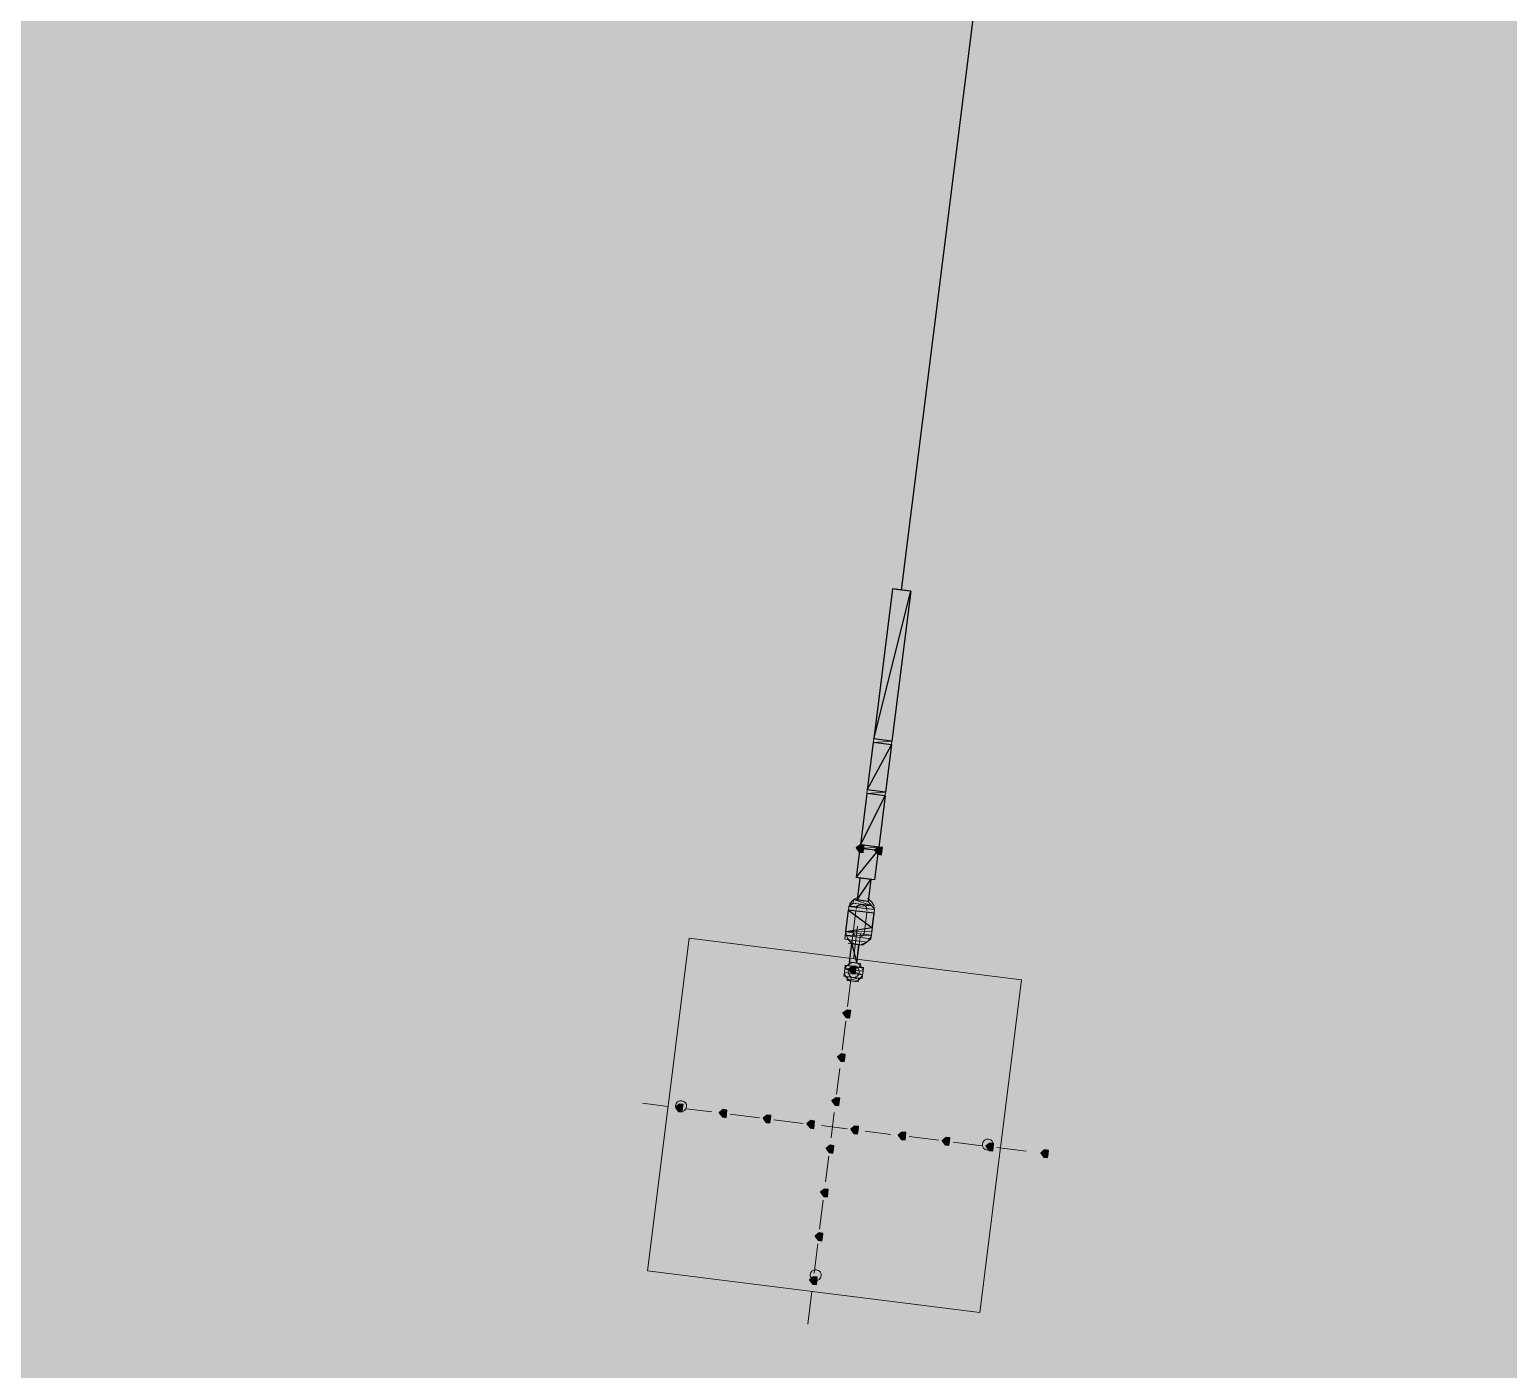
# Model space of a CAD drawing. Header units: metres. Extents: x -4 to 509425, y 7549 to 4732445.
# Drawn here: x 475985.814 to 475989.214, y 4719735.863 to 4719738.943 of the extents above; entities that cross this region are included whole.
import ezdxf

# ---------------------------------------------------------------- set-up
doc = ezdxf.new("R2010")
doc.units = ezdxf.units.M
doc.header["$LTSCALE"] = 0.01
doc.header["$MEASUREMENT"] = 0
doc.layers.get('0').update_dxf_attribs({"lineweight": 0})
doc.layers.add('_SUBESTACIÓN', color=1, linetype='Continuous')
doc.layers.add('SUBESTACION LA VID', color=253, linetype='Continuous')

# ---------------------------------------------------------------- blocks, each defined once
blk = doc.blocks.new('A$Cfff6051d')
at = {"layer": 'SUBESTACION LA VID', "transparency": 33554687}
h = blk.add_hatch(color=256, dxfattribs=at)
h.dxf.hatch_style = 2
h.paths.add_polyline_path([(475987.7313, 4719737.0596), (475987.7324, 4719737.068), (475987.724, 4719737.069), (475987.7145, 4719737.0617), (475987.7219, 4719737.0522), (475987.7303, 4719737.0512)])
h = blk.add_hatch(color=256, dxfattribs=at)
h.dxf.hatch_style = 2
h.paths.add_polyline_path([(475987.7733, 4719737.0543), (475987.7744, 4719737.0627), (475987.766, 4719737.0638), (475987.7565, 4719737.0564), (475987.7639, 4719737.047), (475987.7723, 4719737.0459)])
h = blk.add_hatch(color=256, dxfattribs=at)
h.dxf.hatch_style = 2
h.paths.add_polyline_path([(475987.7134, 4719736.7803), (475987.7144, 4719736.7887), (475987.706, 4719736.7897), (475987.6966, 4719736.7824), (475987.7039, 4719736.7729), (475987.7123, 4719736.7719)])
h = blk.add_hatch(color=256, dxfattribs=at)
h.dxf.hatch_style = 2
h.paths.add_polyline_path([(475987.7007, 4719736.6795), (475987.7018, 4719736.6879), (475987.6934, 4719736.6889), (475987.6839, 4719736.6816), (475987.6913, 4719736.6721), (475987.6997, 4719736.6711)])
h = blk.add_hatch(color=256, dxfattribs=at)
h.dxf.hatch_style = 2
h.paths.add_polyline_path([(475987.6881, 4719736.5787), (475987.6891, 4719736.5871), (475987.6807, 4719736.5881), (475987.6713, 4719736.5808), (475987.6786, 4719736.5713), (475987.687, 4719736.5703)])
h = blk.add_hatch(color=256, dxfattribs=at)
h.dxf.hatch_style = 2
h.paths.add_polyline_path([(475987.6754, 4719736.4778), (475987.6765, 4719736.4862), (475987.6681, 4719736.4873), (475987.6586, 4719736.48), (475987.666, 4719736.4705), (475987.6744, 4719736.4694)])
h = blk.add_hatch(color=256, dxfattribs=at)
h.dxf.hatch_style = 2
h.paths.add_polyline_path([(475987.3153, 4719736.4633), (475987.3163, 4719736.4717), (475987.3079, 4719736.4727), (475987.2985, 4719736.4654), (475987.3058, 4719736.4559), (475987.3142, 4719736.4549)])
h = blk.add_hatch(color=256, dxfattribs=at)
h.dxf.hatch_style = 2
h.paths.add_polyline_path([(475987.4161, 4719736.4506), (475987.4171, 4719736.459), (475987.4087, 4719736.4601), (475987.3993, 4719736.4527), (475987.4066, 4719736.4433), (475987.415, 4719736.4422)])
h = blk.add_hatch(color=256, dxfattribs=at)
h.dxf.hatch_style = 2
h.paths.add_polyline_path([(475987.5169, 4719736.438), (475987.5179, 4719736.4464), (475987.5095, 4719736.4475), (475987.5001, 4719736.4401), (475987.5074, 4719736.4307), (475987.5158, 4719736.4296)])
h = blk.add_hatch(color=256, dxfattribs=at)
h.dxf.hatch_style = 2
h.paths.add_polyline_path([(475987.6177, 4719736.4254), (475987.6187, 4719736.4338), (475987.6103, 4719736.4348), (475987.6009, 4719736.4275), (475987.6082, 4719736.418), (475987.6166, 4719736.417)])
h = blk.add_hatch(color=256, dxfattribs=at)
h.dxf.hatch_style = 2
h.paths.add_polyline_path([(475987.7185, 4719736.4127), (475987.7195, 4719736.4211), (475987.7111, 4719736.4222), (475987.7017, 4719736.4148), (475987.709, 4719736.4054), (475987.7174, 4719736.4043)])
h = blk.add_hatch(color=256, dxfattribs=at)
h.dxf.hatch_style = 2
h.paths.add_polyline_path([(475987.8277, 4719736.399), (475987.8287, 4719736.4074), (475987.8203, 4719736.4085), (475987.8109, 4719736.4011), (475987.8182, 4719736.3917), (475987.8266, 4719736.3906)])
h = blk.add_hatch(color=256, dxfattribs=at)
h.dxf.hatch_style = 2
h.paths.add_polyline_path([(475987.9285, 4719736.3864), (475987.9295, 4719736.3948), (475987.9211, 4719736.3958), (475987.9117, 4719736.3885), (475987.919, 4719736.379), (475987.9274, 4719736.378)])
h = blk.add_hatch(color=256, dxfattribs=at)
h.dxf.hatch_style = 2
h.paths.add_polyline_path([(475988.0293, 4719736.3738), (475988.0303, 4719736.3822), (475988.0219, 4719736.3832), (475988.0125, 4719736.3759), (475988.0198, 4719736.3664), (475988.0282, 4719736.3654)])
h = blk.add_hatch(color=256, dxfattribs=at)
h.dxf.hatch_style = 2
h.paths.add_polyline_path([(475987.6618, 4719736.3686), (475987.6628, 4719736.377), (475987.6544, 4719736.3781), (475987.645, 4719736.3707), (475987.6523, 4719736.3613), (475987.6607, 4719736.3602)])
h = blk.add_hatch(color=256, dxfattribs=at)
h.dxf.hatch_style = 2
h.paths.add_polyline_path([(475988.1553, 4719736.358), (475988.1563, 4719736.3664), (475988.1479, 4719736.3674), (475988.1385, 4719736.3601), (475988.1458, 4719736.3506), (475988.1542, 4719736.3496)])
h = blk.add_hatch(color=256, dxfattribs=at)
h.dxf.hatch_style = 2
h.paths.add_polyline_path([(475987.6491, 4719736.2678), (475987.6502, 4719736.2762), (475987.6418, 4719736.2773), (475987.6323, 4719736.2699), (475987.6397, 4719736.2605), (475987.6481, 4719736.2594)])
h = blk.add_hatch(color=256, dxfattribs=at)
h.dxf.hatch_style = 2
h.paths.add_polyline_path([(475987.6365, 4719736.167), (475987.6375, 4719736.1754), (475987.6291, 4719736.1765), (475987.6197, 4719736.1691), (475987.627, 4719736.1597), (475987.6354, 4719736.1586)])
h = blk.add_hatch(color=256, dxfattribs=at)
h.dxf.hatch_style = 2
h.paths.add_polyline_path([(475987.6238, 4719736.0662), (475987.6249, 4719736.0746), (475987.6165, 4719736.0757), (475987.607, 4719736.0683), (475987.6144, 4719736.0589), (475987.6228, 4719736.0578)])
at = {"layer": 'SUBESTACION LA VID'}
blk.add_line((475987.8187, 4719737.6544), (475989.1572, 4719748.3654), dxfattribs=at)
at = {"layer": 'SUBESTACION LA VID', "lineweight": 15}
for p, q in [((475987.7545, 4719737.3126), (475987.7977, 4719737.6571)), ((475987.7965, 4719737.3074), (475987.8397, 4719737.6518)), ((475987.7535, 4719737.3042), (475987.7955, 4719737.299)), ((475987.7818, 4719737.1898), (475987.7955, 4719737.299)), ((475987.724, 4719737.069), (475987.7387, 4719737.1866)), ((475987.766, 4719737.0638), (475987.7807, 4719737.1814)), ((475987.724, 4719737.069), (475987.766, 4719737.0638)), ((475987.7565, 4719736.9882), (475987.7649, 4719737.0554)), ((475987.7145, 4719736.9934), (475987.7145, 4719736.9934)), ((475987.7166, 4719736.942), (475987.7229, 4719736.9924)), ((475987.7418, 4719736.9388), (475987.7481, 4719736.9892)), ((475987.6903, 4719736.8685), (475987.6966, 4719736.9189)), ((475987.7071, 4719736.8664), (475987.7134, 4719736.9168)), ((475987.7323, 4719736.8632), (475987.7386, 4719736.9136)), ((475987.7491, 4719736.8611), (475987.7554, 4719736.9115)), ((475987.6987, 4719736.7992), (475987.7071, 4719736.8664)), ((475987.7176, 4719736.8821), (475987.7081, 4719736.8065)), ((475987.7155, 4719736.8653), (475987.7155, 4719736.8653)), ((475987.7155, 4719736.7971), (475987.7239, 4719736.8643)), ((475987.7029, 4719736.7645), (475987.6944, 4719736.6973)), ((475987.6902, 4719736.6637), (475987.6818, 4719736.5965)), ((475987.6765, 4719736.5545), (475987.6692, 4719736.4957)), ((475987.2817, 4719736.4675), (475987.2229, 4719736.4749)), ((475987.3825, 4719736.4548), (475987.3237, 4719736.4622)), ((475987.4917, 4719736.4412), (475987.4245, 4719736.4496)), ((475987.6639, 4719736.4537), (475987.6565, 4719736.3949)), ((475987.5925, 4719736.4285), (475987.5253, 4719736.4369)), ((475987.6933, 4719736.4159), (475987.6345, 4719736.4233)), ((475987.7941, 4719736.4032), (475987.7353, 4719736.4106)), ((475987.9033, 4719736.3896), (475987.8361, 4719736.398)), ((475988.0041, 4719736.3769), (475987.9369, 4719736.3853)), ((475987.6513, 4719736.3529), (475987.6439, 4719736.2941)), ((475988.1049, 4719736.3643), (475988.0377, 4719736.3727)), ((475987.6386, 4719736.2521), (475987.6302, 4719736.1849)), ((475987.626, 4719736.1513), (475987.6175, 4719736.0841)), ((475987.6123, 4719736.0421), (475987.6028, 4719735.9665))]:
    blk.add_line(p, q, dxfattribs=at)
at = {"layer": 'SUBESTACION LA VID', "lineweight": 0}
for p, q in [((475987.7512, 4719736.8779), (475987.6903, 4719736.8685)), ((475987.7386, 4719736.8454), (475987.6882, 4719736.8517)), ((475987.7291, 4719736.838), (475987.6955, 4719736.8422))]:
    blk.add_line(p, q, dxfattribs=at)
at = {"layer": 'SUBESTACION LA VID', "lineweight": 15}
for points in [[(475987.8397, 4719737.6518), (475987.7977, 4719737.6571), (475987.7545, 4719737.3126), (475987.7535, 4719737.3042), (475987.7398, 4719737.195), (475987.7387, 4719737.1866), (475987.724, 4719737.069), (475987.7229, 4719737.0606), (475987.7145, 4719736.9934), (475987.7229, 4719736.9924), (475987.7166, 4719736.942), (475987.7082, 4719736.943), (475987.7071, 4719736.9346), (475987.6977, 4719736.9273), (475987.6966, 4719736.9189), (475987.6903, 4719736.8685), (475987.6892, 4719736.8601), (475987.6882, 4719736.8517), (475987.6966, 4719736.8506), (475987.7039, 4719736.8412), (475987.6987, 4719736.7992), (475987.6976, 4719736.7908), (475987.6892, 4719736.7918), (475987.6882, 4719736.7834), (475987.6871, 4719736.775), (475987.6861, 4719736.7666), (475987.6945, 4719736.7656), (475987.6934, 4719736.7572), (475987.7018, 4719736.7561), (475987.7102, 4719736.7551), (475987.7186, 4719736.754), (475987.7197, 4719736.7624), (475987.7281, 4719736.7613), (475987.7291, 4719736.7698), (475987.7302, 4719736.7782), (475987.7312, 4719736.7866), (475987.7228, 4719736.7876), (475987.7239, 4719736.796), (475987.7155, 4719736.7971), (475987.7207, 4719736.8391), (475987.7291, 4719736.838), (475987.7386, 4719736.8454), (475987.748, 4719736.8527), (475987.7491, 4719736.8611), (475987.7501, 4719736.8695), (475987.7512, 4719736.8779), (475987.7554, 4719736.9115), (475987.7565, 4719736.9199), (475987.7491, 4719736.9294), (475987.7418, 4719736.9388), (475987.7481, 4719736.9892), (475987.7565, 4719736.9882), (475987.7649, 4719737.0554), (475987.766, 4719737.0638), (475987.7807, 4719737.1814), (475987.7818, 4719737.1898), (475987.7955, 4719737.299), (475987.7965, 4719737.3074), (475987.8397, 4719737.6518)], [(475987.7977, 4719737.6571), (475987.8061, 4719737.656), (475987.8313, 4719737.6528), (475987.8397, 4719737.6518)], [(475987.7818, 4719737.1898), (475987.7398, 4719737.195), (475987.7535, 4719737.3042)], [(475987.7535, 4719737.3042), (475987.7545, 4719737.3126), (475987.7965, 4719737.3074), (475987.7955, 4719737.299)], [(475987.7398, 4719737.195), (475987.7387, 4719737.1866), (475987.7807, 4719737.1814), (475987.7818, 4719737.1898)], [(475987.7229, 4719737.0606), (475987.7145, 4719736.9934), (475987.7481, 4719736.9892)], [(475988.0945, 4719736.7581), (475987.9987, 4719735.9936), (475987.2343, 4719736.0895), (475987.3301, 4719736.8539), (475988.0945, 4719736.7581)]]:
    blk.add_lwpolyline(points, dxfattribs=at)
at = {"layer": 'SUBESTACION LA VID', "lineweight": 0}
for points in [[(475987.7955, 4719737.299), (475987.7535, 4719737.3042), (475987.7965, 4719737.3074)], [(475987.7387, 4719737.1866), (475987.7818, 4719737.1898), (475987.7398, 4719737.195)], [(475987.7229, 4719737.0606), (475987.7649, 4719737.0554), (475987.7229, 4719737.0606), (475987.7649, 4719737.0554), (475987.7229, 4719737.0606), (475987.7649, 4719737.0554), (475987.7229, 4719737.0606), (475987.766, 4719737.0638), (475987.724, 4719737.069), (475987.766, 4719737.0638), (475987.724, 4719737.069), (475987.766, 4719737.0638)], [(475987.7481, 4719736.9892), (475987.7145, 4719736.9934), (475987.7481, 4719736.9892), (475987.7145, 4719736.9934), (475987.7565, 4719736.9882), (475987.7145, 4719736.9934), (475987.7565, 4719736.9882), (475987.7145, 4719736.9934), (475987.7565, 4719736.9882), (475987.7145, 4719736.9934), (475987.7565, 4719736.9882), (475987.7145, 4719736.9934), (475987.7565, 4719736.9882)], [(475987.7481, 4719736.921), (475987.6977, 4719736.9273), (475987.7491, 4719736.9294), (475987.6987, 4719736.9357)], [(475987.6977, 4719736.9273), (475987.7565, 4719736.9199), (475987.6977, 4719736.9273), (475987.7565, 4719736.9199)], [(475987.7071, 4719736.9346), (475987.7491, 4719736.9294), (475987.7071, 4719736.9346)], [(475987.7491, 4719736.9294), (475987.7082, 4719736.943), (475987.7418, 4719736.9388), (475987.7166, 4719736.942), (475987.7418, 4719736.9388), (475987.7166, 4719736.942)], [(475987.6966, 4719736.9189), (475987.7554, 4719736.9115), (475987.6966, 4719736.9189), (475987.7554, 4719736.9115)], [(475987.748, 4719736.8527), (475987.6892, 4719736.8601), (475987.748, 4719736.8527), (475987.6892, 4719736.8601), (475987.7491, 4719736.8611), (475987.6903, 4719736.8685), (475987.7491, 4719736.8611), (475987.6903, 4719736.8685), (475987.7501, 4719736.8695)], [(475987.7386, 4719736.8454), (475987.6966, 4719736.8506), (475987.7386, 4719736.8454), (475987.6966, 4719736.8506)], [(475987.7291, 4719736.838), (475987.7039, 4719736.8412), (475987.7291, 4719736.838), (475987.7039, 4719736.8412), (475987.7291, 4719736.838), (475987.7039, 4719736.8412)], [(475987.7291, 4719736.7698), (475987.6871, 4719736.775), (475987.7291, 4719736.7698), (475987.6871, 4719736.775), (475987.7291, 4719736.7698), (475987.6882, 4719736.7834), (475987.7302, 4719736.7782), (475987.6882, 4719736.7834), (475987.7302, 4719736.7782), (475987.6882, 4719736.7834), (475987.7312, 4719736.7866), (475987.6892, 4719736.7918), (475987.7312, 4719736.7866)], [(475987.6892, 4719736.7918), (475987.7228, 4719736.7876), (475987.6892, 4719736.7918), (475987.7228, 4719736.7876), (475987.6976, 4719736.7908), (475987.7228, 4719736.7876)], [(475987.6987, 4719736.7992), (475987.7239, 4719736.796), (475987.6987, 4719736.7992), (475987.7239, 4719736.796), (475987.6987, 4719736.7992)], [(475987.7197, 4719736.7624), (475987.6861, 4719736.7666), (475987.7197, 4719736.7624), (475987.6861, 4719736.7666), (475987.7281, 4719736.7613), (475987.6861, 4719736.7666)], [(475987.7102, 4719736.7551), (475987.6934, 4719736.7572), (475987.7186, 4719736.754), (475987.6934, 4719736.7572), (475987.7197, 4719736.7624), (475987.6945, 4719736.7656)], [(475987.7018, 4719736.7561), (475987.7102, 4719736.7551), (475987.7018, 4719736.7561)]]:
    blk.add_lwpolyline(points, dxfattribs=at)
at = {"layer": 'SUBESTACION LA VID'}
for points in [[(475987.7313, 4719737.0596), (475987.7324, 4719737.068), (475987.724, 4719737.069), (475987.7145, 4719737.0617), (475987.7219, 4719737.0522), (475987.7303, 4719737.0512)], [(475987.7733, 4719737.0543), (475987.7744, 4719737.0627), (475987.766, 4719737.0638), (475987.7565, 4719737.0564), (475987.7639, 4719737.047), (475987.7723, 4719737.0459)], [(475987.7134, 4719736.7803), (475987.7144, 4719736.7887), (475987.706, 4719736.7897), (475987.6966, 4719736.7824), (475987.7039, 4719736.7729), (475987.7123, 4719736.7719)], [(475987.7007, 4719736.6795), (475987.7018, 4719736.6879), (475987.6934, 4719736.6889), (475987.6839, 4719736.6816), (475987.6913, 4719736.6721), (475987.6997, 4719736.6711)], [(475987.6881, 4719736.5787), (475987.6891, 4719736.5871), (475987.6807, 4719736.5881), (475987.6713, 4719736.5808), (475987.6786, 4719736.5713), (475987.687, 4719736.5703)], [(475987.6754, 4719736.4778), (475987.6765, 4719736.4862), (475987.6681, 4719736.4873), (475987.6586, 4719736.48), (475987.666, 4719736.4705), (475987.6744, 4719736.4694)], [(475987.3153, 4719736.4633), (475987.3163, 4719736.4717), (475987.3079, 4719736.4727), (475987.2985, 4719736.4654), (475987.3058, 4719736.4559), (475987.3142, 4719736.4549)], [(475987.4161, 4719736.4506), (475987.4171, 4719736.459), (475987.4087, 4719736.4601), (475987.3993, 4719736.4527), (475987.4066, 4719736.4433), (475987.415, 4719736.4422)], [(475987.5169, 4719736.438), (475987.5179, 4719736.4464), (475987.5095, 4719736.4475), (475987.5001, 4719736.4401), (475987.5074, 4719736.4307), (475987.5158, 4719736.4296)], [(475987.6177, 4719736.4254), (475987.6187, 4719736.4338), (475987.6103, 4719736.4348), (475987.6009, 4719736.4275), (475987.6082, 4719736.418), (475987.6166, 4719736.417)], [(475987.7185, 4719736.4127), (475987.7195, 4719736.4211), (475987.7111, 4719736.4222), (475987.7017, 4719736.4148), (475987.709, 4719736.4054), (475987.7174, 4719736.4043)], [(475987.8277, 4719736.399), (475987.8287, 4719736.4074), (475987.8203, 4719736.4085), (475987.8109, 4719736.4011), (475987.8182, 4719736.3917), (475987.8266, 4719736.3906)], [(475987.9285, 4719736.3864), (475987.9295, 4719736.3948), (475987.9211, 4719736.3958), (475987.9117, 4719736.3885), (475987.919, 4719736.379), (475987.9274, 4719736.378)], [(475988.0293, 4719736.3738), (475988.0303, 4719736.3822), (475988.0219, 4719736.3832), (475988.0125, 4719736.3759), (475988.0198, 4719736.3664), (475988.0282, 4719736.3654)], [(475987.6618, 4719736.3686), (475987.6628, 4719736.377), (475987.6544, 4719736.3781), (475987.645, 4719736.3707), (475987.6523, 4719736.3613), (475987.6607, 4719736.3602)], [(475988.1553, 4719736.358), (475988.1563, 4719736.3664), (475988.1479, 4719736.3674), (475988.1385, 4719736.3601), (475988.1458, 4719736.3506), (475988.1542, 4719736.3496)], [(475987.6491, 4719736.2678), (475987.6502, 4719736.2762), (475987.6418, 4719736.2773), (475987.6323, 4719736.2699), (475987.6397, 4719736.2605), (475987.6481, 4719736.2594)], [(475987.6365, 4719736.167), (475987.6375, 4719736.1754), (475987.6291, 4719736.1765), (475987.6197, 4719736.1691), (475987.627, 4719736.1597), (475987.6354, 4719736.1586)], [(475987.6238, 4719736.0662), (475987.6249, 4719736.0746), (475987.6165, 4719736.0757), (475987.607, 4719736.0683), (475987.6144, 4719736.0589), (475987.6228, 4719736.0578)]]:
    blk.add_lwpolyline(points, close=True, dxfattribs=at)
at = {"layer": 'SUBESTACION LA VID', "lineweight": 0}
for points in [[(475987.7313, 4719737.0596), (475987.7324, 4719737.068), (475987.724, 4719737.069), (475987.7145, 4719737.0617), (475987.7219, 4719737.0522), (475987.7303, 4719737.0512)], [(475987.7733, 4719737.0543), (475987.7744, 4719737.0627), (475987.766, 4719737.0638), (475987.7565, 4719737.0564), (475987.7639, 4719737.047), (475987.7723, 4719737.0459)], [(475987.7134, 4719736.7803), (475987.7144, 4719736.7887), (475987.706, 4719736.7897), (475987.6966, 4719736.7824), (475987.7039, 4719736.7729), (475987.7123, 4719736.7719)], [(475987.7007, 4719736.6795), (475987.7018, 4719736.6879), (475987.6934, 4719736.6889), (475987.6839, 4719736.6816), (475987.6913, 4719736.6721), (475987.6997, 4719736.6711)], [(475987.6881, 4719736.5787), (475987.6891, 4719736.5871), (475987.6807, 4719736.5881), (475987.6713, 4719736.5808), (475987.6786, 4719736.5713), (475987.687, 4719736.5703)], [(475987.6754, 4719736.4778), (475987.6765, 4719736.4862), (475987.6681, 4719736.4873), (475987.6586, 4719736.48), (475987.666, 4719736.4705), (475987.6744, 4719736.4694)], [(475987.3153, 4719736.4633), (475987.3163, 4719736.4717), (475987.3079, 4719736.4727), (475987.2985, 4719736.4654), (475987.3058, 4719736.4559), (475987.3142, 4719736.4549)], [(475987.4161, 4719736.4506), (475987.4171, 4719736.459), (475987.4087, 4719736.4601), (475987.3993, 4719736.4527), (475987.4066, 4719736.4433), (475987.415, 4719736.4422)], [(475987.5169, 4719736.438), (475987.5179, 4719736.4464), (475987.5095, 4719736.4475), (475987.5001, 4719736.4401), (475987.5074, 4719736.4307), (475987.5158, 4719736.4296)], [(475987.6177, 4719736.4254), (475987.6187, 4719736.4338), (475987.6103, 4719736.4348), (475987.6009, 4719736.4275), (475987.6082, 4719736.418), (475987.6166, 4719736.417)], [(475987.7185, 4719736.4127), (475987.7195, 4719736.4211), (475987.7111, 4719736.4222), (475987.7017, 4719736.4148), (475987.709, 4719736.4054), (475987.7174, 4719736.4043)], [(475987.8277, 4719736.399), (475987.8287, 4719736.4074), (475987.8203, 4719736.4085), (475987.8109, 4719736.4011), (475987.8182, 4719736.3917), (475987.8266, 4719736.3906)], [(475987.9285, 4719736.3864), (475987.9295, 4719736.3948), (475987.9211, 4719736.3958), (475987.9117, 4719736.3885), (475987.919, 4719736.379), (475987.9274, 4719736.378)], [(475988.0293, 4719736.3738), (475988.0303, 4719736.3822), (475988.0219, 4719736.3832), (475988.0125, 4719736.3759), (475988.0198, 4719736.3664), (475988.0282, 4719736.3654)], [(475987.6618, 4719736.3686), (475987.6628, 4719736.377), (475987.6544, 4719736.3781), (475987.645, 4719736.3707), (475987.6523, 4719736.3613), (475987.6607, 4719736.3602)], [(475988.1553, 4719736.358), (475988.1563, 4719736.3664), (475988.1479, 4719736.3674), (475988.1385, 4719736.3601), (475988.1458, 4719736.3506), (475988.1542, 4719736.3496)], [(475987.6491, 4719736.2678), (475987.6502, 4719736.2762), (475987.6418, 4719736.2773), (475987.6323, 4719736.2699), (475987.6397, 4719736.2605), (475987.6481, 4719736.2594)], [(475987.6365, 4719736.167), (475987.6375, 4719736.1754), (475987.6291, 4719736.1765), (475987.6197, 4719736.1691), (475987.627, 4719736.1597), (475987.6354, 4719736.1586)], [(475987.6238, 4719736.0662), (475987.6249, 4719736.0746), (475987.6165, 4719736.0757), (475987.607, 4719736.0683), (475987.6144, 4719736.0589), (475987.6228, 4719736.0578)]]:
    blk.add_lwpolyline(points, close=True, dxfattribs=at)
at = {"layer": 'SUBESTACION LA VID'}
for points in [[(475987.7977, 4719737.6571), (475987.7977, 4719737.6571), (475987.8397, 4719737.6518), (475987.8397, 4719737.6518), (475987.8397, 4719737.6518), (475987.7545, 4719737.3126), (475987.7545, 4719737.3126), (475987.7545, 4719737.3126), (475987.7977, 4719737.6571), (475987.7977, 4719737.6571)], [(475987.8397, 4719737.6518), (475987.8397, 4719737.6518), (475987.7545, 4719737.3126), (475987.7545, 4719737.3126), (475987.7545, 4719737.3126), (475987.7965, 4719737.3074), (475987.7965, 4719737.3074), (475987.7965, 4719737.3074), (475987.8397, 4719737.6518), (475987.8397, 4719737.6518)], [(475987.7535, 4719737.3042), (475987.7535, 4719737.3042), (475987.7955, 4719737.299), (475987.7955, 4719737.299), (475987.7955, 4719737.299), (475987.7398, 4719737.195), (475987.7398, 4719737.195), (475987.7398, 4719737.195), (475987.7535, 4719737.3042), (475987.7535, 4719737.3042)], [(475987.7955, 4719737.299), (475987.7955, 4719737.299), (475987.7398, 4719737.195), (475987.7398, 4719737.195), (475987.7398, 4719737.195), (475987.7818, 4719737.1898), (475987.7818, 4719737.1898), (475987.7818, 4719737.1898), (475987.7955, 4719737.299), (475987.7955, 4719737.299)], [(475987.7387, 4719737.1866), (475987.7387, 4719737.1866), (475987.7807, 4719737.1814), (475987.7807, 4719737.1814), (475987.7807, 4719737.1814), (475987.724, 4719737.069), (475987.724, 4719737.069), (475987.724, 4719737.069), (475987.7387, 4719737.1866), (475987.7387, 4719737.1866)], [(475987.7807, 4719737.1814), (475987.7807, 4719737.1814), (475987.724, 4719737.069), (475987.724, 4719737.069), (475987.724, 4719737.069), (475987.766, 4719737.0638), (475987.766, 4719737.0638), (475987.766, 4719737.0638), (475987.7807, 4719737.1814), (475987.7807, 4719737.1814)], [(475987.7229, 4719737.0606), (475987.7229, 4719737.0606), (475987.7649, 4719737.0554), (475987.7649, 4719737.0554), (475987.7649, 4719737.0554), (475987.7145, 4719736.9934), (475987.7145, 4719736.9934), (475987.7145, 4719736.9934), (475987.7229, 4719737.0606), (475987.7229, 4719737.0606)], [(475987.7649, 4719737.0554), (475987.7649, 4719737.0554), (475987.7145, 4719736.9934), (475987.7145, 4719736.9934), (475987.7145, 4719736.9934), (475987.7565, 4719736.9882), (475987.7565, 4719736.9882), (475987.7565, 4719736.9882), (475987.7649, 4719737.0554), (475987.7649, 4719737.0554)], [(475987.7229, 4719736.9924), (475987.7229, 4719736.9924), (475987.7481, 4719736.9892), (475987.7481, 4719736.9892), (475987.7481, 4719736.9892), (475987.7166, 4719736.942), (475987.7166, 4719736.942), (475987.7166, 4719736.942), (475987.7229, 4719736.9924), (475987.7229, 4719736.9924)], [(475987.7481, 4719736.9892), (475987.7481, 4719736.9892), (475987.7166, 4719736.942), (475987.7166, 4719736.942), (475987.7166, 4719736.942), (475987.7418, 4719736.9388), (475987.7418, 4719736.9388), (475987.7418, 4719736.9388), (475987.7481, 4719736.9892), (475987.7481, 4719736.9892)], [(475987.6903, 4719736.8685), (475987.6903, 4719736.8685), (475987.7512, 4719736.8779), (475987.7512, 4719736.8779), (475987.7512, 4719736.8779), (475987.6966, 4719736.9189), (475987.6966, 4719736.9189), (475987.6966, 4719736.9189), (475987.6903, 4719736.8685), (475987.6903, 4719736.8685)], [(475987.7512, 4719736.8779), (475987.7512, 4719736.8779), (475987.6966, 4719736.9189), (475987.6966, 4719736.9189), (475987.6966, 4719736.9189), (475987.7554, 4719736.9115), (475987.7554, 4719736.9115), (475987.7554, 4719736.9115), (475987.7512, 4719736.8779), (475987.7512, 4719736.8779)], [(475987.6987, 4719736.7992), (475987.6987, 4719736.7992), (475987.7155, 4719736.7971), (475987.7155, 4719736.7971), (475987.7155, 4719736.7971), (475987.7039, 4719736.8412), (475987.7039, 4719736.8412), (475987.7039, 4719736.8412), (475987.6987, 4719736.7992), (475987.6987, 4719736.7992)], [(475987.7155, 4719736.7971), (475987.7155, 4719736.7971), (475987.7039, 4719736.8412), (475987.7039, 4719736.8412), (475987.7039, 4719736.8412), (475987.7207, 4719736.8391), (475987.7207, 4719736.8391), (475987.7207, 4719736.8391), (475987.7155, 4719736.7971), (475987.7155, 4719736.7971)]]:
    blk.add_open_spline(points, degree=3, knots=[0, 0, 0, 0, 1, 1, 1, 2, 2, 2, 3, 3, 3, 3], dxfattribs=at)
at = {"layer": 'SUBESTACION LA VID', "lineweight": 0}
for points in [[(475987.7977, 4719737.6571), (475987.7977, 4719737.6571), (475987.8397, 4719737.6518), (475987.8397, 4719737.6518), (475987.8397, 4719737.6518), (475987.7545, 4719737.3126), (475987.7545, 4719737.3126), (475987.7545, 4719737.3126), (475987.7977, 4719737.6571), (475987.7977, 4719737.6571)], [(475987.8397, 4719737.6518), (475987.8397, 4719737.6518), (475987.7545, 4719737.3126), (475987.7545, 4719737.3126), (475987.7545, 4719737.3126), (475987.7965, 4719737.3074), (475987.7965, 4719737.3074), (475987.7965, 4719737.3074), (475987.8397, 4719737.6518), (475987.8397, 4719737.6518)], [(475987.7535, 4719737.3042), (475987.7535, 4719737.3042), (475987.7955, 4719737.299), (475987.7955, 4719737.299), (475987.7955, 4719737.299), (475987.7398, 4719737.195), (475987.7398, 4719737.195), (475987.7398, 4719737.195), (475987.7535, 4719737.3042), (475987.7535, 4719737.3042)], [(475987.7955, 4719737.299), (475987.7955, 4719737.299), (475987.7398, 4719737.195), (475987.7398, 4719737.195), (475987.7398, 4719737.195), (475987.7818, 4719737.1898), (475987.7818, 4719737.1898), (475987.7818, 4719737.1898), (475987.7955, 4719737.299), (475987.7955, 4719737.299)], [(475987.7387, 4719737.1866), (475987.7387, 4719737.1866), (475987.7807, 4719737.1814), (475987.7807, 4719737.1814), (475987.7807, 4719737.1814), (475987.724, 4719737.069), (475987.724, 4719737.069), (475987.724, 4719737.069), (475987.7387, 4719737.1866), (475987.7387, 4719737.1866)], [(475987.7807, 4719737.1814), (475987.7807, 4719737.1814), (475987.724, 4719737.069), (475987.724, 4719737.069), (475987.724, 4719737.069), (475987.766, 4719737.0638), (475987.766, 4719737.0638), (475987.766, 4719737.0638), (475987.7807, 4719737.1814), (475987.7807, 4719737.1814)], [(475987.7229, 4719737.0606), (475987.7229, 4719737.0606), (475987.7649, 4719737.0554), (475987.7649, 4719737.0554), (475987.7649, 4719737.0554), (475987.7145, 4719736.9934), (475987.7145, 4719736.9934), (475987.7145, 4719736.9934), (475987.7229, 4719737.0606), (475987.7229, 4719737.0606)], [(475987.7649, 4719737.0554), (475987.7649, 4719737.0554), (475987.7145, 4719736.9934), (475987.7145, 4719736.9934), (475987.7145, 4719736.9934), (475987.7565, 4719736.9882), (475987.7565, 4719736.9882), (475987.7565, 4719736.9882), (475987.7649, 4719737.0554), (475987.7649, 4719737.0554)], [(475987.7229, 4719736.9924), (475987.7229, 4719736.9924), (475987.7481, 4719736.9892), (475987.7481, 4719736.9892), (475987.7481, 4719736.9892), (475987.7166, 4719736.942), (475987.7166, 4719736.942), (475987.7166, 4719736.942), (475987.7229, 4719736.9924), (475987.7229, 4719736.9924)], [(475987.7481, 4719736.9892), (475987.7481, 4719736.9892), (475987.7166, 4719736.942), (475987.7166, 4719736.942), (475987.7166, 4719736.942), (475987.7418, 4719736.9388), (475987.7418, 4719736.9388), (475987.7418, 4719736.9388), (475987.7481, 4719736.9892), (475987.7481, 4719736.9892)], [(475987.6903, 4719736.8685), (475987.6903, 4719736.8685), (475987.7512, 4719736.8779), (475987.7512, 4719736.8779), (475987.7512, 4719736.8779), (475987.6966, 4719736.9189), (475987.6966, 4719736.9189), (475987.6966, 4719736.9189), (475987.6903, 4719736.8685), (475987.6903, 4719736.8685)], [(475987.7512, 4719736.8779), (475987.7512, 4719736.8779), (475987.6966, 4719736.9189), (475987.6966, 4719736.9189), (475987.6966, 4719736.9189), (475987.7554, 4719736.9115), (475987.7554, 4719736.9115), (475987.7554, 4719736.9115), (475987.7512, 4719736.8779), (475987.7512, 4719736.8779)], [(475987.6987, 4719736.7992), (475987.6987, 4719736.7992), (475987.7155, 4719736.7971), (475987.7155, 4719736.7971), (475987.7155, 4719736.7971), (475987.7039, 4719736.8412), (475987.7039, 4719736.8412), (475987.7039, 4719736.8412), (475987.6987, 4719736.7992), (475987.6987, 4719736.7992)], [(475987.7155, 4719736.7971), (475987.7155, 4719736.7971), (475987.7039, 4719736.8412), (475987.7039, 4719736.8412), (475987.7039, 4719736.8412), (475987.7207, 4719736.8391), (475987.7207, 4719736.8391), (475987.7207, 4719736.8391), (475987.7155, 4719736.7971), (475987.7155, 4719736.7971)]]:
    blk.add_open_spline(points, degree=3, knots=[0, 0, 0, 0, 1, 1, 1, 2, 2, 2, 3, 3, 3, 3], dxfattribs=at)
at = {"layer": 'SUBESTACION LA VID', "lineweight": 15}
for points in [[(475987.7199, 4719736.9483), (475987.7078, 4719736.9455), (475987.6987, 4719736.9354), (475987.6971, 4719736.9231)], [(475987.7559, 4719736.9157), (475987.7575, 4719736.928), (475987.7512, 4719736.94), (475987.7401, 4719736.9457)], [(475987.6908, 4719736.8727), (475987.6892, 4719736.8596), (475987.6964, 4719736.8469), (475987.7086, 4719736.8417)], [(475987.7076, 4719736.8706), (475987.7071, 4719736.8667), (475987.7085, 4719736.8628), (475987.7112, 4719736.86)], [(475987.7248, 4719736.8397), (475987.7378, 4719736.8418), (475987.748, 4719736.8522), (475987.7496, 4719736.8653)], [(475987.7267, 4719736.8581), (475987.7301, 4719736.8601), (475987.7323, 4719736.8635), (475987.7328, 4719736.8674)]]:
    blk.add_open_spline(points, degree=3, dxfattribs=at)
for points, knots in [([(475987.7391, 4719736.9178), (475987.74, 4719736.9248), (475987.7351, 4719736.9311), (475987.7281, 4719736.932), (475987.7212, 4719736.9329), (475987.7148, 4719736.9279), (475987.7139, 4719736.921)], [0, 0, 0, 0, 1, 1, 1, 2, 2, 2, 2]), ([(475987.7033, 4719736.7971), (475987.6935, 4719736.7945), (475987.6868, 4719736.7853), (475987.6875, 4719736.7752), (475987.6882, 4719736.7651), (475987.6959, 4719736.7568), (475987.706, 4719736.7556), (475987.7161, 4719736.7543), (475987.7256, 4719736.7604), (475987.7288, 4719736.77), (475987.7319, 4719736.7797), (475987.7278, 4719736.7902), (475987.7189, 4719736.7951)], [0, 0, 0, 0, 1, 1, 1, 2, 2, 2, 3, 3, 3, 4, 4, 4, 4]), ([(475987.696, 4719736.7782), (475987.6952, 4719736.7712), (475987.7001, 4719736.7649), (475987.7071, 4719736.764), (475987.714, 4719736.7631), (475987.7204, 4719736.768), (475987.7212, 4719736.775), (475987.7221, 4719736.782), (475987.7172, 4719736.7883), (475987.7102, 4719736.7892), (475987.7033, 4719736.7901), (475987.6969, 4719736.7851), (475987.696, 4719736.7782)], [0, 0, 0, 0, 1, 1, 1, 2, 2, 2, 3, 3, 3, 4, 4, 4, 4]), ([(475987.696, 4719736.7782), (475987.6952, 4719736.7712), (475987.7001, 4719736.7649), (475987.7071, 4719736.764), (475987.714, 4719736.7631), (475987.7204, 4719736.768), (475987.7212, 4719736.775), (475987.7221, 4719736.782), (475987.7172, 4719736.7883), (475987.7102, 4719736.7892), (475987.7033, 4719736.7901), (475987.6969, 4719736.7851), (475987.696, 4719736.7782)], [0, 0, 0, 0, 1, 1, 1, 2, 2, 2, 3, 3, 3, 4, 4, 4, 4]), ([(475987.299, 4719736.4696), (475987.2981, 4719736.4626), (475987.303, 4719736.4563), (475987.31, 4719736.4554), (475987.317, 4719736.4545), (475987.3233, 4719736.4595), (475987.3242, 4719736.4664), (475987.3251, 4719736.4734), (475987.3201, 4719736.4797), (475987.3132, 4719736.4806), (475987.3062, 4719736.4815), (475987.2999, 4719736.4765), (475987.299, 4719736.4696)], [0, 0, 0, 0, 1, 1, 1, 2, 2, 2, 3, 3, 3, 4, 4, 4, 4]), ([(475988.0046, 4719736.3811), (475988.0037, 4719736.3742), (475988.0087, 4719736.3678), (475988.0156, 4719736.3669), (475988.0226, 4719736.3661), (475988.0289, 4719736.371), (475988.0298, 4719736.378), (475988.0307, 4719736.3849), (475988.0258, 4719736.3913), (475988.0188, 4719736.3921), (475988.0118, 4719736.393), (475988.0055, 4719736.3881), (475988.0046, 4719736.3811)], [0, 0, 0, 0, 1, 1, 1, 2, 2, 2, 3, 3, 3, 4, 4, 4, 4]), ([(475987.6086, 4719736.0809), (475987.6078, 4719736.074), (475987.6127, 4719736.0676), (475987.6196, 4719736.0668), (475987.6266, 4719736.0659), (475987.633, 4719736.0708), (475987.6338, 4719736.0778), (475987.6347, 4719736.0847), (475987.6298, 4719736.0911), (475987.6228, 4719736.092), (475987.6158, 4719736.0928), (475987.6095, 4719736.0879), (475987.6086, 4719736.0809)], [0, 0, 0, 0, 1, 1, 1, 2, 2, 2, 3, 3, 3, 4, 4, 4, 4])]:
    blk.add_open_spline(points, degree=3, knots=knots, dxfattribs=at)

msp = doc.modelspace()

# ---------------------------------------------------------------- hatches: boundary and pattern name
at = {"layer": '_SUBESTACIÓN', "transparency": 33554559}
h = msp.add_hatch(color=1, dxfattribs=at)
h.dxf.hatch_style = 1
h.paths.add_polyline_path([(475968.6399, 4719805.825), (476089.9386, 4719790.615), (476078.1686, 4719696.74), (475956.8686, 4719711.9502)])

# ---------------------------------------------------------------- block references
at = {"linetype": 'Continuous'}
msp.add_blockref('A$Cfff6051d', (0, 0), dxfattribs=at)

doc.saveas('drawing.dxf')
